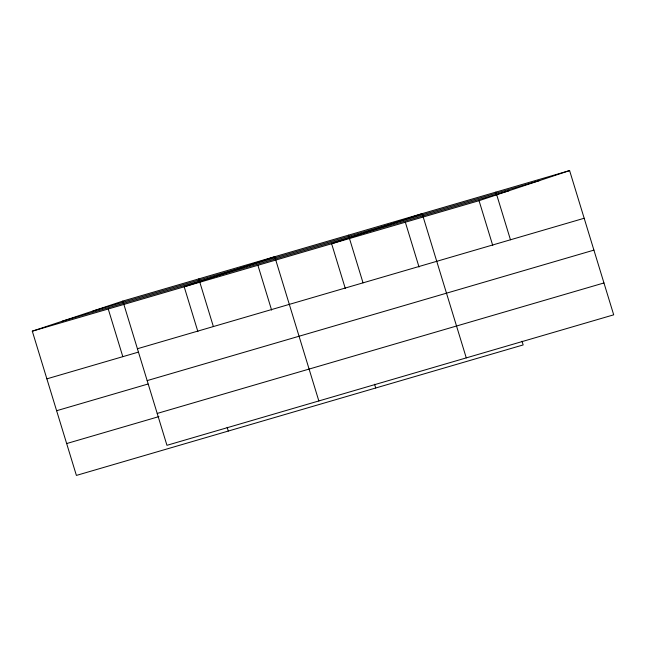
<?xml version="1.0" encoding="UTF-8"?>
<svg xmlns="http://www.w3.org/2000/svg" width="646" height="646" viewBox="0 0 646 646"><rect width="100%" height="100%" fill="white"/><g stroke="black" fill="none" stroke-linecap="round" stroke-linejoin="round"><path stroke-width="0.97" d="M522.008 341.185L523.155 344.932L76.398 475.416L32.3 331.172L122.845 301.068L569.602 170.584L613.7 314.828L166.951 445.312L122.845 301.068M32.3 331.172L479.049 200.688L569.602 170.584M92.967 311.001L539.717 180.517M62.178 321.24L508.935 190.756M137.42 348.743L584.178 218.259M46.875 378.847L138.204 352.175M147.167 380.607L593.916 250.123M56.622 410.719L147.95 384.039M157.204 413.44L603.953 282.956M66.659 443.552L158.948 416.597M495.886 192.112L510.461 239.787M479.049 200.688L492.753 245.504M466.275 357.884L422.169 213.64L331.624 243.752L345.327 288.56M405.341 222.216L419.036 267.032M348.46 235.168L363.036 282.851M374.575 384.241L375.722 387.996M318.841 400.948L274.744 256.704L184.199 286.808L197.894 331.624M257.907 265.28L271.611 310.096M198.798 278.886L213.374 326.561M227.15 427.305L228.296 431.052M108.245 308.99L122.821 356.665"/></g></svg>
